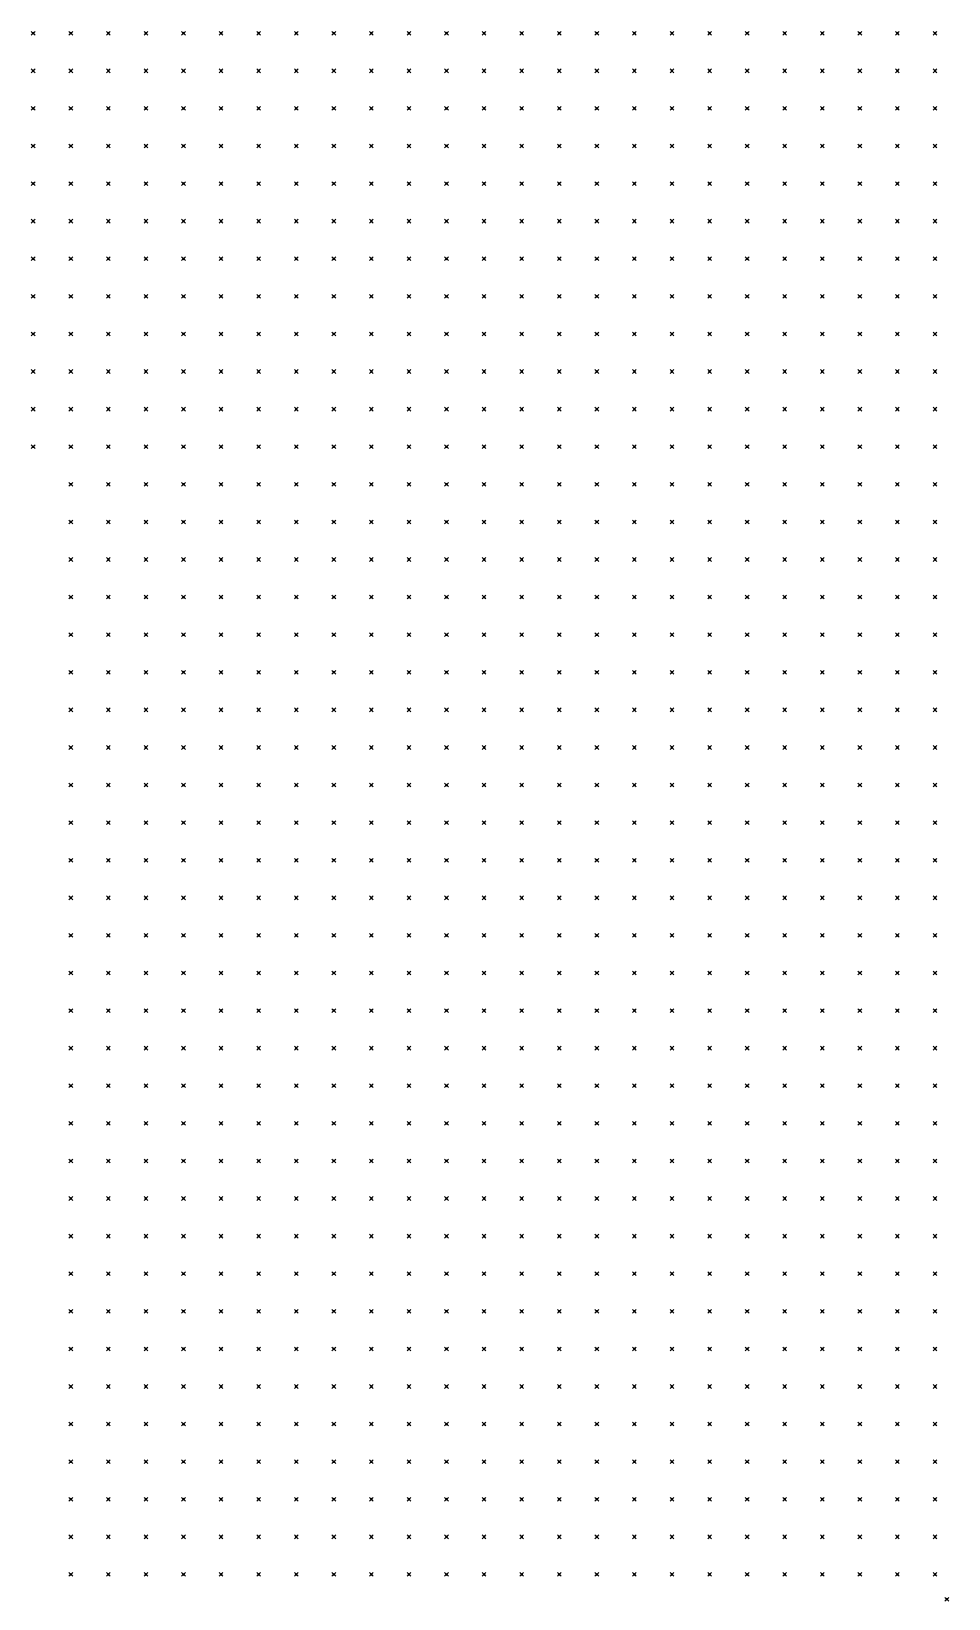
# Model space of a CAD drawing. Header units: metres. Extents: x 441556 to 446409, y 432338 to 461058.
# Drawn here: x 442124.7 to 442198, y 451369.4 to 451494.5 of the extents above; entities that cross this region are included whole.
import ezdxf

# ---------------------------------------------------------------- set-up
doc = ezdxf.new("R2010")
doc.units = ezdxf.units.M
doc.header["$MEASUREMENT"] = 0
doc.header["$PDMODE"] = 35
doc.header["$PDSIZE"] = 0.15
doc.layers.add('DTM-NOK-RevN_LIDAR_co_lidar', color=91, linetype='Continuous', lineweight=0)
doc.layers.add('DTM-NOK-RevN_RTK', color=32, linetype='Continuous', lineweight=0)

msp = doc.modelspace()

# ---------------------------------------------------------------- linework, layer by layer
at = {"layer": 'DTM-NOK-RevN_LIDAR_co_lidar'}
for p in [(442124.881, 451494.337, 369.11), (442127.881, 451494.337, 368.408), (442130.88, 451494.337, 368.182), (442133.879, 451494.337, 367.87), (442136.879, 451494.337, 367.603), (442139.878, 451494.337, 366.908), (442142.877, 451494.337, 365.856), (442145.877, 451494.337, 363.967), (442148.876, 451494.337, 362.121), (442151.875, 451494.337, 361.467), (442154.875, 451494.337, 360.687), (442157.874, 451494.337, 360.152), (442160.873, 451494.337, 360.677), (442163.873, 451494.337, 361.667), (442166.872, 451494.337, 362.436), (442169.871, 451494.337, 362.296), (442172.871, 451494.337, 361.797), (442175.87, 451494.337, 360.947), (442178.87, 451494.337, 359.964), (442181.869, 451494.337, 358.938), (442184.868, 451494.337, 358.061), (442187.868, 451494.337, 357.647), (442190.867, 451494.337, 357.542), (442193.866, 451494.337, 357.443), (442196.866, 451494.337, 357.319), (442124.881, 451491.337, 371.613), (442127.881, 451491.337, 371.958), (442130.88, 451491.337, 371.258), (442133.879, 451491.337, 369.982), (442136.879, 451491.337, 368.759), (442139.878, 451491.337, 368.081), (442142.877, 451491.337, 367.678), (442145.877, 451491.337, 367.641), (442148.876, 451491.337, 367.034), (442151.875, 451491.337, 365.862), (442154.875, 451491.337, 363.663), (442157.874, 451491.337, 362.474), (442160.873, 451491.337, 362.648), (442163.873, 451491.337, 364.011), (442166.872, 451491.337, 365.751), (442169.871, 451491.337, 365.413), (442172.871, 451491.337, 364.097), (442175.87, 451491.337, 362.795), (442178.87, 451491.337, 361.84), (442181.869, 451491.337, 360.755), (442184.868, 451491.337, 359.538), (442187.868, 451491.337, 358.409), (442190.867, 451491.337, 357.859), (442193.866, 451491.337, 357.745), (442196.866, 451491.337, 357.712), (442124.881, 451488.338, 373.535), (442127.881, 451488.338, 373.717), (442130.88, 451488.338, 373.146), (442133.879, 451488.338, 371.736), (442136.879, 451488.338, 370.858), (442139.878, 451488.338, 369.485), (442142.877, 451488.338, 369.736), (442145.877, 451488.338, 371.735), (442148.876, 451488.338, 372.565), (442151.875, 451488.338, 371.789), (442154.875, 451488.338, 370.235), (442157.874, 451488.338, 369.557), (442160.873, 451488.338, 368.089), (442163.873, 451488.338, 368.27), (442166.872, 451488.338, 369.856), (442169.871, 451488.338, 369.243), (442172.871, 451488.338, 367.532), (442175.87, 451488.338, 365.349), (442178.87, 451488.338, 363.513), (442181.869, 451488.338, 362.479), (442184.868, 451488.338, 361.397), (442187.868, 451488.338, 360.126), (442190.867, 451488.338, 359.078), (442193.866, 451488.338, 358.371), (442196.866, 451488.338, 358.207), (442124.881, 451485.339, 376.93), (442127.881, 451485.339, 375.296), (442130.88, 451485.339, 375.333), (442133.879, 451485.339, 375.343), (442136.879, 451485.339, 375.594), (442139.878, 451485.339, 373.668), (442142.877, 451485.339, 373.393), (442145.877, 451485.339, 373.806), (442148.876, 451485.339, 373.522), (442151.875, 451485.339, 374.005), (442154.875, 451485.339, 374.895), (442157.874, 451485.339, 375.261), (442160.873, 451485.339, 373.751), (442163.873, 451485.339, 372.527), (442166.872, 451485.339, 372.252), (442169.871, 451485.339, 371.648), (442172.871, 451485.339, 370.313), (442175.87, 451485.339, 367.678), (442178.87, 451485.339, 365.302), (442181.869, 451485.339, 364.172), (442184.868, 451485.339, 363.194), (442187.868, 451485.339, 362.312), (442190.867, 451485.339, 361.287), (442193.866, 451485.339, 359.921), (442196.866, 451485.339, 359.117), (442124.881, 451482.339, 383.244), (442127.881, 451482.339, 381.27), (442130.88, 451482.339, 381.517), (442133.879, 451482.339, 382.215), (442136.879, 451482.339, 381.707), (442139.878, 451482.339, 380.139), (442142.877, 451482.339, 377.725), (442145.877, 451482.339, 375.285), (442148.876, 451482.339, 374.174), (442151.875, 451482.339, 374.58), (442154.875, 451482.339, 375.601), (442157.874, 451482.339, 375.858), (442160.873, 451482.339, 375.516), (442163.873, 451482.339, 374.509), (442166.872, 451482.339, 373.517), (442169.871, 451482.339, 373.031), (442172.871, 451482.339, 371.878), (442175.87, 451482.339, 369.67), (442178.87, 451482.339, 367.189), (442181.869, 451482.339, 365.771), (442184.868, 451482.339, 365.281), (442187.868, 451482.339, 364.477), (442190.867, 451482.339, 363.633), (442193.866, 451482.339, 362.436), (442196.866, 451482.339, 361.344), (442124.881, 451479.34, 389.055), (442127.881, 451479.34, 389.152), (442130.88, 451479.34, 389.202), (442133.879, 451479.34, 388.02), (442136.879, 451479.34, 386.288), (442139.878, 451479.34, 385.336), (442142.877, 451479.34, 380.926), (442145.877, 451479.34, 377.484), (442148.876, 451479.34, 376.45), (442151.875, 451479.34, 375.978), (442154.875, 451479.34, 375.86), (442157.874, 451479.34, 376.082), (442160.873, 451479.34, 376.213), (442163.873, 451479.34, 375.165), (442166.872, 451479.34, 374.555), (442169.871, 451479.34, 374.851), (442172.871, 451479.34, 373.8), (442175.87, 451479.34, 371.892), (442178.87, 451479.34, 369.201), (442181.869, 451479.34, 367.828), (442184.868, 451479.34, 367.652), (442187.868, 451479.34, 366.951), (442190.867, 451479.34, 366.138), (442193.866, 451479.34, 364.955), (442196.866, 451479.34, 363.739), (442124.881, 451476.341, 392.525), (442127.881, 451476.341, 393.721), (442130.88, 451476.341, 393.168), (442133.879, 451476.341, 389.904), (442136.879, 451476.341, 387.63), (442139.878, 451476.341, 386.772), (442142.877, 451476.341, 383.692), (442145.877, 451476.341, 381.155), (442148.876, 451476.341, 380.038), (442151.875, 451476.341, 378.506), (442154.875, 451476.341, 376.85), (442157.874, 451476.341, 376.517), (442160.873, 451476.341, 377.143), (442163.873, 451476.341, 376.914), (442166.872, 451476.341, 376.609), (442169.871, 451476.341, 377.139), (442172.871, 451476.341, 376.696), (442175.87, 451476.341, 375.574), (442178.87, 451476.341, 372.342), (442181.869, 451476.341, 370.085), (442184.868, 451476.341, 369.957), (442187.868, 451476.341, 369.628), (442190.867, 451476.341, 368.781), (442193.866, 451476.341, 366.873), (442196.866, 451476.341, 364.956), (442124.881, 451473.341, 396.811), (442127.881, 451473.341, 396.841), (442130.88, 451473.341, 395.047), (442133.879, 451473.341, 391.049), (442136.879, 451473.341, 388.734), (442139.878, 451473.341, 387.96), (442142.877, 451473.341, 386.384), (442145.877, 451473.341, 385.099), (442148.876, 451473.341, 384.547), (442151.875, 451473.341, 382.551), (442154.875, 451473.341, 379.919), (442157.874, 451473.341, 378.924), (442160.873, 451473.341, 378.623), (442163.873, 451473.341, 378.574), (442166.872, 451473.341, 378.603), (442169.871, 451473.341, 378.593), (442172.871, 451473.341, 378.55), (442175.87, 451473.341, 378.404), (442178.87, 451473.341, 375.13), (442181.869, 451473.341, 371.651), (442184.868, 451473.341, 371.1), (442187.868, 451473.341, 371.909), (442190.867, 451473.341, 371.883), (442193.866, 451473.341, 370.446), (442196.866, 451473.341, 368.027), (442124.881, 451470.342, 401.202), (442127.881, 451470.342, 399.509), (442130.88, 451470.342, 397.893), (442133.879, 451470.342, 395.921), (442136.879, 451470.342, 394.301), (442139.878, 451470.342, 391.87), (442142.877, 451470.342, 390.157), (442145.877, 451470.342, 389.154), (442148.876, 451470.342, 388.015), (442151.875, 451470.342, 386.646), (442154.875, 451470.342, 384.436), (442157.874, 451470.342, 382.833), (442160.873, 451470.342, 381.567), (442163.873, 451470.342, 381.206), (442166.872, 451470.342, 380.787), (442169.871, 451470.342, 380.241), (442172.871, 451470.342, 380.227), (442175.87, 451470.342, 380.477), (442178.87, 451470.342, 377.393), (442181.869, 451470.342, 373.71), (442184.868, 451470.342, 372.955), (442187.868, 451470.342, 374.278), (442190.867, 451470.342, 374.596), (442193.866, 451470.342, 374.847), (442196.866, 451470.342, 374.179), (442124.881, 451467.343, 405.495), (442127.881, 451467.343, 403.709), (442130.88, 451467.343, 401.802), (442133.879, 451467.343, 401.072), (442136.879, 451467.343, 400.398), (442139.878, 451467.343, 396.538), (442142.877, 451467.343, 394.222), (442145.877, 451467.343, 393.324), (442148.876, 451467.343, 391.355), (442151.875, 451467.343, 389.821), (442154.875, 451467.343, 388.327), (442157.874, 451467.343, 386.619), (442160.873, 451467.343, 385.398), (442163.873, 451467.343, 384.438), (442166.872, 451467.343, 383.895), (442169.871, 451467.343, 383.795), (442172.871, 451467.343, 383.573), (442175.87, 451467.343, 384.577), (442178.87, 451467.343, 384.329), (442181.869, 451467.343, 381.781), (442184.868, 451467.343, 379.491), (442187.868, 451467.343, 378.784), (442190.867, 451467.343, 377.841), (442193.866, 451467.343, 377.004), (442196.866, 451467.343, 378.598), (442124.881, 451464.343, 411.548), (442127.881, 451464.343, 409.713), (442130.88, 451464.343, 407.794), (442133.879, 451464.343, 404.99), (442136.879, 451464.343, 403.072), (442139.878, 451464.343, 400.565), (442142.877, 451464.343, 398.068), (442145.877, 451464.343, 397.37), (442148.876, 451464.343, 396.162), (442151.875, 451464.343, 393.597), (442154.875, 451464.343, 391.193), (442157.874, 451464.343, 389.529), (442160.873, 451464.343, 388.52), (442163.873, 451464.343, 387.648), (442166.872, 451464.343, 387.576), (442169.871, 451464.343, 387.533), (442172.871, 451464.343, 387.975), (442175.87, 451464.343, 389.738), (442178.87, 451464.343, 391.888), (442181.869, 451464.343, 390.249), (442184.868, 451464.343, 386.093), (442187.868, 451464.343, 384.154), (442190.867, 451464.343, 382.549), (442193.866, 451464.343, 380.749), (442196.866, 451464.343, 381.764), (442124.881, 451461.344, 417.131), (442127.881, 451461.344, 414.891), (442130.88, 451461.344, 412.909), (442133.879, 451461.344, 409.65), (442136.879, 451461.344, 407.037), (442139.878, 451461.344, 405.537), (442142.877, 451461.344, 404.07), (442145.877, 451461.344, 402.647), (442148.876, 451461.344, 401.852), (442151.875, 451461.344, 397.645), (442154.875, 451461.344, 393.821), (442157.874, 451461.344, 392.401), (442160.873, 451461.344, 391.811), (442163.873, 451461.344, 392.061), (442166.872, 451461.344, 391.581), (442169.871, 451461.344, 390.292), (442172.871, 451461.344, 391.873), (442175.87, 451461.344, 394.099), (442178.87, 451461.344, 394.714), (442181.869, 451461.344, 392.177), (442184.868, 451461.344, 387.778), (442187.868, 451461.344, 386.482), (442190.867, 451461.344, 385.958), (442193.866, 451461.344, 384.925), (442196.866, 451461.344, 384.52), (442127.881, 451458.345, 419.126), (442130.88, 451458.345, 416.959), (442133.879, 451458.345, 414.085), (442136.879, 451458.345, 411.597), (442139.878, 451458.345, 410.163), (442142.877, 451458.345, 409.662), (442145.877, 451458.345, 407.853), (442148.876, 451458.345, 405.558), (442151.875, 451458.345, 401.621), (442154.875, 451458.345, 399.08), (442157.874, 451458.345, 397.267), (442160.873, 451458.345, 395.846), (442163.873, 451458.345, 395.614), (442166.872, 451458.345, 396.033), (442169.871, 451458.345, 396.001), (442172.871, 451458.345, 396.553), (442175.87, 451458.345, 396.739), (442178.87, 451458.345, 397.11), (442181.869, 451458.345, 395.769), (442184.868, 451458.345, 392.625), (442187.868, 451458.345, 390.312), (442190.867, 451458.345, 390.421), (442193.866, 451458.345, 390.208), (442196.866, 451458.345, 389.748), (442127.881, 451455.345, 422.667), (442130.88, 451455.345, 420.95), (442133.879, 451455.345, 417.443), (442136.879, 451455.345, 414.762), (442139.878, 451455.345, 413.35), (442142.877, 451455.345, 411.787), (442145.877, 451455.345, 410.824), (442148.876, 451455.345, 408.787), (442151.875, 451455.345, 406.246), (442154.875, 451455.345, 404.954), (442157.874, 451455.345, 402.502), (442160.873, 451455.345, 400.579), (442163.873, 451455.345, 399.607), (442166.872, 451455.345, 399.741), (442169.871, 451455.345, 401.139), (442172.871, 451455.345, 401.587), (442175.87, 451455.345, 400.612), (442178.87, 451455.345, 400.891), (442181.869, 451455.345, 400.935), (442184.868, 451455.345, 399.07), (442187.868, 451455.345, 397.552), (442190.867, 451455.345, 396.935), (442193.866, 451455.345, 397.027), (442196.866, 451455.345, 397.157), (442127.881, 451452.346, 426.14), (442130.88, 451452.346, 423.532), (442133.879, 451452.346, 420.409), (442136.879, 451452.346, 418.695), (442139.878, 451452.346, 417.45), (442142.877, 451452.346, 415.584), (442145.877, 451452.346, 413.774), (442148.876, 451452.346, 411.766), (442151.875, 451452.346, 409.725), (442154.875, 451452.346, 408.259), (442157.874, 451452.346, 407.122), (442160.873, 451452.346, 405.258), (442163.873, 451452.346, 403.572), (442166.872, 451452.346, 403.612), (442169.871, 451452.346, 404.71), (442172.871, 451452.346, 405.771), (442175.87, 451452.346, 405.935), (442178.87, 451452.346, 405.649), (442181.869, 451452.346, 405.356), (442184.868, 451452.346, 404.773), (442187.868, 451452.346, 405.057), (442190.867, 451452.346, 403.158), (442193.866, 451452.346, 401.91), (442196.866, 451452.346, 401.625), (442127.881, 451449.347, 430.075), (442130.88, 451449.347, 427.14), (442133.879, 451449.347, 424.284), (442136.879, 451449.347, 422.758), (442139.878, 451449.347, 421.638), (442142.877, 451449.347, 420.661), (442145.877, 451449.347, 418.286), (442148.876, 451449.347, 415.271), (442151.875, 451449.347, 413.109), (442154.875, 451449.347, 411.807), (442157.874, 451449.347, 410.937), (442160.873, 451449.347, 410.051), (442163.873, 451449.347, 408.294), (442166.872, 451449.347, 408.038), (442169.871, 451449.347, 409.317), (442172.871, 451449.347, 410.56), (442175.87, 451449.347, 411.388), (442178.87, 451449.347, 411.591), (442181.869, 451449.347, 411.135), (442184.868, 451449.347, 411.512), (442187.868, 451449.347, 410.722), (442190.867, 451449.347, 408.349), (442193.866, 451449.347, 407.251), (442196.866, 451449.347, 406.635), (442127.881, 451446.347, 434.522), (442130.88, 451446.347, 432.278), (442133.879, 451446.347, 429.139), (442136.879, 451446.347, 426.432), (442139.878, 451446.347, 425.218), (442142.877, 451446.347, 424.558), (442145.877, 451446.347, 423.171), (442148.876, 451446.347, 420.602), (442151.875, 451446.347, 418.735), (442154.875, 451446.347, 417.302), (442157.874, 451446.347, 416.254), (442160.873, 451446.347, 415.421), (442163.873, 451446.347, 413.938), (442166.872, 451446.347, 414.159), (442169.871, 451446.347, 415.34), (442172.871, 451446.347, 415.993), (442175.87, 451446.347, 416.426), (442178.87, 451446.347, 416.65), (442181.869, 451446.347, 416.089), (442184.868, 451446.347, 415.188), (442187.868, 451446.347, 414.241), (442190.867, 451446.347, 412.881), (442193.866, 451446.347, 411.792), (442196.866, 451446.347, 410.972), (442127.881, 451443.348, 439.522), (442130.88, 451443.348, 437.631), (442133.879, 451443.348, 435.077), (442136.879, 451443.348, 432.172), (442139.878, 451443.348, 430.556), (442142.877, 451443.348, 429.309), (442145.877, 451443.348, 428.016), (442148.876, 451443.348, 426.743), (442151.875, 451443.348, 425.372), (442154.875, 451443.348, 423.69), (442157.874, 451443.348, 423.248), (442160.873, 451443.348, 421.844), (442163.873, 451443.348, 420.518), (442166.872, 451443.348, 421.667), (442169.871, 451443.348, 422.397), (442172.871, 451443.348, 421.508), (442175.87, 451443.348, 421.182), (442178.87, 451443.348, 420.607), (442181.869, 451443.348, 419.458), (442184.868, 451443.348, 418.661), (442187.868, 451443.348, 417.635), (442190.867, 451443.348, 416.624), (442193.866, 451443.348, 415.248), (442196.866, 451443.348, 413.958), (442127.881, 451440.348, 443.189), (442130.88, 451440.348, 441.606), (442133.879, 451440.348, 439.422), (442136.879, 451440.348, 436.735), (442139.878, 451440.348, 435.62), (442142.877, 451440.348, 434.536), (442145.877, 451440.348, 432.924), (442148.876, 451440.348, 431.307), (442151.875, 451440.348, 430.181), (442154.875, 451440.348, 429.494), (442157.874, 451440.348, 429.363), (442160.873, 451440.348, 428.443), (442163.873, 451440.348, 427.6), (442166.872, 451440.348, 427.344), (442169.871, 451440.348, 427.421), (442172.871, 451440.348, 426.443), (442175.87, 451440.348, 425.507), (442178.87, 451440.348, 424.436), (442181.869, 451440.348, 423.434), (442184.868, 451440.348, 422.062), (442187.868, 451440.348, 420.476), (442190.867, 451440.348, 419.692), (442193.866, 451440.348, 419.065), (442196.866, 451440.348, 417.702), (442127.881, 451437.349, 446.672), (442130.88, 451437.349, 445.118), (442133.879, 451437.349, 443.412), (442136.879, 451437.349, 440.923), (442139.878, 451437.349, 439.799), (442142.877, 451437.349, 438.622), (442145.877, 451437.349, 437.203), (442148.876, 451437.349, 435.68), (442151.875, 451437.349, 434.573), (442154.875, 451437.349, 434.469), (442157.874, 451437.349, 434.139), (442160.873, 451437.349, 433.211), (442163.873, 451437.349, 432.396), (442166.872, 451437.349, 431.221), (442169.871, 451437.349, 430.26), (442172.871, 451437.349, 429.38), (442175.87, 451437.349, 427.748), (442178.87, 451437.349, 426.164), (442181.869, 451437.349, 425.237), (442184.868, 451437.349, 423.823), (442187.868, 451437.349, 422.651), (442190.867, 451437.349, 421.384), (442193.866, 451437.349, 420.361), (442196.866, 451437.349, 419.613), (442127.881, 451434.35, 448.917), (442130.88, 451434.35, 447.07), (442133.879, 451434.35, 445.531), (442136.879, 451434.35, 443.595), (442139.878, 451434.35, 442.243), (442142.877, 451434.35, 440.873), (442145.877, 451434.35, 439.73), (442148.876, 451434.35, 438.354), (442151.875, 451434.35, 437.066), (442154.875, 451434.35, 436.399), (442157.874, 451434.35, 435.872), (442160.873, 451434.35, 434.832), (442163.873, 451434.35, 433.62), (442166.872, 451434.35, 432.542), (442169.871, 451434.35, 431.321), (442172.871, 451434.35, 429.598), (442175.87, 451434.35, 427.844), (442178.87, 451434.35, 426.022), (442181.869, 451434.35, 424.413), (442184.868, 451434.35, 422.919), (442187.868, 451434.35, 422.099), (442190.867, 451434.35, 420.288), (442193.866, 451434.35, 418.961), (442196.866, 451434.35, 418.517), (442127.881, 451431.35, 448.151), (442130.88, 451431.35, 446.306), (442133.879, 451431.35, 444.923), (442136.879, 451431.35, 442.991), (442139.878, 451431.35, 441.379), (442142.877, 451431.35, 440.129), (442145.877, 451431.35, 438.837), (442148.876, 451431.35, 437.616), (442151.875, 451431.35, 436.358), (442154.875, 451431.35, 435.213), (442157.874, 451431.35, 434.368), (442160.873, 451431.35, 433.178), (442163.873, 451431.35, 431.934), (442166.872, 451431.35, 431.243), (442169.871, 451431.35, 430.085), (442172.871, 451431.35, 428.394), (442175.87, 451431.35, 426.435), (442178.87, 451431.35, 424.38), (442181.869, 451431.35, 422.484), (442184.868, 451431.35, 420.864), (442187.868, 451431.35, 419.461), (442190.867, 451431.35, 418.171), (442193.866, 451431.35, 416.87), (442196.866, 451431.35, 416.083), (442127.881, 451428.351, 447.185), (442130.88, 451428.351, 445.047), (442133.879, 451428.351, 443.235), (442136.879, 451428.351, 441.199), (442139.878, 451428.351, 439.538), (442142.877, 451428.351, 438.39), (442145.877, 451428.351, 437.216), (442148.876, 451428.351, 435.903), (442151.875, 451428.351, 434.503), (442154.875, 451428.351, 433.27), (442157.874, 451428.351, 432.068), (442160.873, 451428.351, 431.009), (442163.873, 451428.351, 429.706), (442166.872, 451428.351, 428.971), (442169.871, 451428.351, 427.975), (442172.871, 451428.351, 426.894), (442175.87, 451428.351, 424.487), (442178.87, 451428.351, 421.978), (442181.869, 451428.351, 420), (442184.868, 451428.351, 418.157), (442187.868, 451428.351, 416.677), (442190.867, 451428.351, 416.127), (442193.866, 451428.351, 415.32), (442196.866, 451428.351, 414.154), (442127.881, 451425.352, 445.715), (442130.88, 451425.352, 443.302), (442133.879, 451425.352, 440.901), (442136.879, 451425.352, 439.383), (442139.878, 451425.352, 437.918), (442142.877, 451425.352, 436.498), (442145.877, 451425.352, 435.108), (442148.876, 451425.352, 433.82), (442151.875, 451425.352, 432.535), (442154.875, 451425.352, 431.655), (442157.874, 451425.352, 430.258), (442160.873, 451425.352, 429.216), (442163.873, 451425.352, 427.905), (442166.872, 451425.352, 426.873), (442169.871, 451425.352, 426.037), (442172.871, 451425.352, 425.06), (442175.87, 451425.352, 422.403), (442178.87, 451425.352, 419.885), (442181.869, 451425.352, 417.672), (442184.868, 451425.352, 415.645), (442187.868, 451425.352, 414.48), (442190.867, 451425.352, 413.389), (442193.866, 451425.352, 412.931), (442196.866, 451425.352, 411.978), (442127.881, 451422.352, 443.18), (442130.88, 451422.352, 440.951), (442133.879, 451422.352, 439.281), (442136.879, 451422.352, 437.61), (442139.878, 451422.352, 435.922), (442142.877, 451422.352, 434.342), (442145.877, 451422.352, 432.702), (442148.876, 451422.352, 431.372), (442151.875, 451422.352, 430.259), (442154.875, 451422.352, 429.421), (442157.874, 451422.352, 427.873), (442160.873, 451422.352, 426.719), (442163.873, 451422.352, 425.515), (442166.872, 451422.352, 424.708), (442169.871, 451422.352, 423.653), (442172.871, 451422.352, 422.763), (442175.87, 451422.352, 420.165), (442178.87, 451422.352, 417.71), (442181.869, 451422.352, 415.529), (442184.868, 451422.352, 413.353), (442187.868, 451422.352, 411.744), (442190.867, 451422.352, 410.325), (442193.866, 451422.352, 409.523), (442196.866, 451422.352, 409.025), (442127.881, 451419.353, 440.024), (442130.88, 451419.353, 438.45), (442133.879, 451419.353, 437.252), (442136.879, 451419.353, 435.276), (442139.878, 451419.353, 433.553), (442142.877, 451419.353, 432.539), (442145.877, 451419.353, 430.798), (442148.876, 451419.353, 429.218), (442151.875, 451419.353, 428.278), (442154.875, 451419.353, 426.683), (442157.874, 451419.353, 425.054), (442160.873, 451419.353, 424.187), (442163.873, 451419.353, 423.126), (442166.872, 451419.353, 421.883), (442169.871, 451419.353, 420.234), (442172.871, 451419.353, 419.2), (442175.87, 451419.353, 417.442), (442178.87, 451419.353, 415.379), (442181.869, 451419.353, 413.322), (442184.868, 451419.353, 411.074), (442187.868, 451419.353, 409.382), (442190.867, 451419.353, 408.093), (442193.866, 451419.353, 406.827), (442196.866, 451419.353, 406.373), (442127.881, 451416.354, 437.394), (442130.88, 451416.354, 436.108), (442133.879, 451416.354, 434.618), (442136.879, 451416.354, 432.994), (442139.878, 451416.354, 431.538), (442142.877, 451416.354, 430.558), (442145.877, 451416.354, 428.792), (442148.876, 451416.354, 427.106), (442151.875, 451416.354, 425.925), (442154.875, 451416.354, 424.587), (442157.874, 451416.354, 423.257), (442160.873, 451416.354, 421.991), (442163.873, 451416.354, 421.005), (442166.872, 451416.354, 419.39), (442169.871, 451416.354, 417.642), (442172.871, 451416.354, 416.246), (442175.87, 451416.354, 414.95), (442178.87, 451416.354, 413.3), (442181.869, 451416.354, 411.339), (442184.868, 451416.354, 409.687), (442187.868, 451416.354, 407.722), (442190.867, 451416.354, 406.038), (442193.866, 451416.354, 404.718), (442196.866, 451416.354, 403.797), (442127.881, 451413.354, 435.466), (442130.88, 451413.354, 434.144), (442133.879, 451413.354, 432.682), (442136.879, 451413.354, 431.071), (442139.878, 451413.354, 429.787), (442142.877, 451413.354, 428.18), (442145.877, 451413.354, 426.498), (442148.876, 451413.354, 424.567), (442151.875, 451413.354, 423.175), (442154.875, 451413.354, 422.801), (442157.874, 451413.354, 421.991), (442160.873, 451413.354, 420.007), (442163.873, 451413.354, 418.83), (442166.872, 451413.354, 417.093), (442169.871, 451413.354, 415.377), (442172.871, 451413.354, 414.297), (442175.87, 451413.354, 412.692), (442178.87, 451413.354, 411.007), (442181.869, 451413.354, 408.856), (442184.868, 451413.354, 407.916), (442187.868, 451413.354, 406.082), (442190.867, 451413.354, 403.849), (442193.866, 451413.354, 402.286), (442196.866, 451413.354, 401.132), (442127.881, 451410.355, 434.189), (442130.88, 451410.355, 432.408), (442133.879, 451410.355, 430.336), (442136.879, 451410.355, 428.867), (442139.878, 451410.355, 427.766), (442142.877, 451410.355, 425.922), (442145.877, 451410.355, 424.26), (442148.876, 451410.355, 422.925), (442151.875, 451410.355, 421.28), (442154.875, 451410.355, 419.943), (442157.874, 451410.355, 418.944), (442160.873, 451410.355, 417.434), (442163.873, 451410.355, 416.301), (442166.872, 451410.355, 414.34), (442169.871, 451410.355, 412.927), (442172.871, 451410.355, 411.887), (442175.87, 451410.355, 409.606), (442178.87, 451410.355, 407.991), (442181.869, 451410.355, 405.682), (442184.868, 451410.355, 403.914), (442187.868, 451410.355, 402.723), (442190.867, 451410.355, 401.122), (442193.866, 451410.355, 399.533), (442196.866, 451410.355, 398.978), (442127.881, 451407.356, 432.343), (442130.88, 451407.356, 430.55), (442133.879, 451407.356, 428.234), (442136.879, 451407.356, 427.002), (442139.878, 451407.356, 425.824), (442142.877, 451407.356, 423.938), (442145.877, 451407.356, 422.259), (442148.876, 451407.356, 420.703), (442151.875, 451407.356, 419.095), (442154.875, 451407.356, 417.23), (442157.874, 451407.356, 415.321), (442160.873, 451407.356, 414.493), (442163.873, 451407.356, 413.608), (442166.872, 451407.356, 411.772), (442169.871, 451407.356, 410.642), (442172.871, 451407.356, 409.739), (442175.87, 451407.356, 406.923), (442178.87, 451407.356, 405.3), (442181.869, 451407.356, 403.321), (442184.868, 451407.356, 400.711), (442187.868, 451407.356, 399.366), (442190.867, 451407.356, 398.833), (442193.866, 451407.356, 397.585), (442196.866, 451407.356, 396.618), (442127.881, 451404.356, 430.274), (442130.88, 451404.356, 427.983), (442133.879, 451404.356, 425.967), (442136.879, 451404.356, 425.122), (442139.878, 451404.356, 423.883), (442142.877, 451404.356, 422.198), (442145.877, 451404.356, 420.009), (442148.876, 451404.356, 417.627), (442151.875, 451404.356, 416.521), (442154.875, 451404.356, 415.078), (442157.874, 451404.356, 413.216), (442160.873, 451404.356, 411.983), (442163.873, 451404.356, 411.091), (442166.872, 451404.356, 409.977), (442169.871, 451404.356, 409.109), (442172.871, 451404.356, 408.549), (442175.87, 451404.356, 405.818), (442178.87, 451404.356, 403.346), (442181.869, 451404.356, 400.626), (442184.868, 451404.356, 398.644), (442187.868, 451404.356, 397.566), (442190.867, 451404.356, 396.62), (442193.866, 451404.356, 395.456), (442196.866, 451404.356, 394.225), (442127.881, 451401.357, 427.72), (442130.88, 451401.357, 425.478), (442133.879, 451401.357, 423.176), (442136.879, 451401.357, 422.216), (442139.878, 451401.357, 421.303), (442142.877, 451401.357, 419.852), (442145.877, 451401.357, 417.574), (442148.876, 451401.357, 415.608), (442151.875, 451401.357, 414.419), (442154.875, 451401.357, 412.902), (442157.874, 451401.357, 411.319), (442160.873, 451401.357, 409.674), (442163.873, 451401.357, 408.382), (442166.872, 451401.357, 407.368), (442169.871, 451401.357, 407.151), (442172.871, 451401.357, 405.46), (442175.87, 451401.357, 402.202), (442178.87, 451401.357, 399.488), (442181.869, 451401.357, 397.07), (442184.868, 451401.357, 396.037), (442187.868, 451401.357, 395.523), (442190.867, 451401.357, 394.375), (442193.866, 451401.357, 392.915), (442196.866, 451401.357, 391.914), (442127.881, 451398.358, 425.04), (442130.88, 451398.358, 423.571), (442133.879, 451398.358, 421.705), (442136.879, 451398.358, 419.987), (442139.878, 451398.358, 419.16), (442142.877, 451398.358, 417.571), (442145.877, 451398.358, 415.711), (442148.876, 451398.358, 414.104), (442151.875, 451398.358, 412.286), (442154.875, 451398.358, 411.255), (442157.874, 451398.358, 409.625), (442160.873, 451398.358, 407.314), (442163.873, 451398.358, 405.773), (442166.872, 451398.358, 404.577), (442169.871, 451398.358, 403.669), (442172.871, 451398.358, 400.799), (442175.87, 451398.358, 397.997), (442178.87, 451398.358, 396.436), (442181.869, 451398.358, 395.077), (442184.868, 451398.358, 394.042), (442187.868, 451398.358, 393.314), (442190.867, 451398.358, 392.761), (442193.866, 451398.358, 391.584), (442196.866, 451398.358, 389.905), (442127.881, 451395.358, 422.327), (442130.88, 451395.358, 421.091), (442133.879, 451395.358, 419.932), (442136.879, 451395.358, 418.486), (442139.878, 451395.358, 417.288), (442142.877, 451395.358, 415.646), (442145.877, 451395.358, 413.624), (442148.876, 451395.358, 412.605), (442151.875, 451395.358, 411.012), (442154.875, 451395.358, 409.3), (442157.874, 451395.358, 407.242), (442160.873, 451395.358, 404.958), (442163.873, 451395.358, 403.768), (442166.872, 451395.358, 402.327), (442169.871, 451395.358, 400.4), (442172.871, 451395.358, 398.87), (442175.87, 451395.358, 397.421), (442178.87, 451395.358, 395.623), (442181.869, 451395.358, 394.028), (442184.868, 451395.358, 392.627), (442187.868, 451395.358, 391.181), (442190.867, 451395.358, 391.13), (442193.866, 451395.358, 390.259), (442196.866, 451395.358, 388.203), (442127.881, 451392.359, 420.287), (442130.88, 451392.359, 419.248), (442133.879, 451392.359, 418.235), (442136.879, 451392.359, 416.745), (442139.878, 451392.359, 415.137), (442142.877, 451392.359, 413.56), (442145.877, 451392.359, 411.355), (442148.876, 451392.359, 410.222), (442151.875, 451392.359, 408.404), (442154.875, 451392.359, 406.564), (442157.874, 451392.359, 405.047), (442160.873, 451392.359, 403.196), (442163.873, 451392.359, 401.486), (442166.872, 451392.359, 399.643), (442169.871, 451392.359, 398.289), (442172.871, 451392.359, 397.346), (442175.87, 451392.359, 395.569), (442178.87, 451392.359, 393.53), (442181.869, 451392.359, 392.833), (442184.868, 451392.359, 393.014), (442187.868, 451392.359, 391.298), (442190.867, 451392.359, 390.447), (442193.866, 451392.359, 389.273), (442196.866, 451392.359, 387.355), (442127.881, 451389.36, 418.083), (442130.88, 451389.36, 417.368), (442133.879, 451389.36, 416.352), (442136.879, 451389.36, 415.056), (442139.878, 451389.36, 413.512), (442142.877, 451389.36, 411.658), (442145.877, 451389.36, 409.745), (442148.876, 451389.36, 407.806), (442151.875, 451389.36, 405.156), (442154.875, 451389.36, 404.08), (442157.874, 451389.36, 403.219), (442160.873, 451389.36, 400.881), (442163.873, 451389.36, 398.565), (442166.872, 451389.36, 397.409), (442169.871, 451389.36, 396.002), (442172.871, 451389.36, 394.977), (442175.87, 451389.36, 393.333), (442178.87, 451389.36, 391.085), (442181.869, 451389.36, 392.266), (442184.868, 451389.36, 395.352), (442187.868, 451389.36, 394.847), (442190.867, 451389.36, 391.737), (442193.866, 451389.36, 388.314), (442196.866, 451389.36, 385.308), (442127.881, 451386.36, 416.394), (442130.88, 451386.36, 415.611), (442133.879, 451386.36, 414.033), (442136.879, 451386.36, 412.937), (442139.878, 451386.36, 411.234), (442142.877, 451386.36, 409.142), (442145.877, 451386.36, 407.511), (442148.876, 451386.36, 406.32), (442151.875, 451386.36, 404.132), (442154.875, 451386.36, 402.45), (442157.874, 451386.36, 400.507), (442160.873, 451386.36, 398.644), (442163.873, 451386.36, 396.585), (442166.872, 451386.36, 395.064), (442169.871, 451386.36, 393.827), (442172.871, 451386.36, 392.367), (442175.87, 451386.36, 390.59), (442178.87, 451386.36, 388.539), (442181.869, 451386.36, 392.373), (442184.868, 451386.36, 397.267), (442187.868, 451386.36, 396.65), (442190.867, 451386.36, 390.984), (442193.866, 451386.36, 384.73), (442196.866, 451386.36, 380.968), (442127.881, 451383.361, 414.633), (442130.88, 451383.361, 413.573), (442133.879, 451383.361, 412.047), (442136.879, 451383.361, 410.405), (442139.878, 451383.361, 408.433), (442142.877, 451383.361, 407.087), (442145.877, 451383.361, 405.076), (442148.876, 451383.361, 404.019), (442151.875, 451383.361, 402.736), (442154.875, 451383.361, 400.378), (442157.874, 451383.361, 398.038), (442160.873, 451383.361, 396.4), (442163.873, 451383.361, 394.577), (442166.872, 451383.361, 393.054), (442169.871, 451383.361, 391.79), (442172.871, 451383.361, 389.5), (442175.87, 451383.361, 387.646), (442178.87, 451383.361, 387.503), (442181.869, 451383.361, 393.674), (442184.868, 451383.361, 396.578), (442187.868, 451383.361, 394.199), (442190.867, 451383.361, 387.517), (442193.866, 451383.361, 380.771), (442196.866, 451383.361, 378.467), (442127.881, 451380.361, 412.497), (442130.88, 451380.361, 411.498), (442133.879, 451380.361, 410.152), (442136.879, 451380.361, 407.961), (442139.878, 451380.361, 406.552), (442142.877, 451380.361, 405.638), (442145.877, 451380.361, 403.492), (442148.876, 451380.361, 401.845), (442151.875, 451380.361, 400.069), (442154.875, 451380.361, 397.971), (442157.874, 451380.361, 395.891), (442160.873, 451380.361, 393.447), (442163.873, 451380.361, 391.941), (442166.872, 451380.361, 391.909), (442169.871, 451380.361, 390.869), (442172.871, 451380.361, 388.397), (442175.87, 451380.361, 389.701), (442178.87, 451380.361, 390.009), (442181.869, 451380.361, 391.76), (442184.868, 451380.361, 389.967), (442187.868, 451380.361, 385.699), (442190.867, 451380.361, 382.034), (442193.866, 451380.361, 378.387), (442196.866, 451380.361, 377.063), (442127.881, 451377.362, 410.434), (442130.88, 451377.362, 409.471), (442133.879, 451377.362, 408.539), (442136.879, 451377.362, 406.872), (442139.878, 451377.362, 405.873), (442142.877, 451377.362, 404.45), (442145.877, 451377.362, 402.111), (442148.876, 451377.362, 400.667), (442151.875, 451377.362, 398.39), (442154.875, 451377.362, 396.086), (442157.874, 451377.362, 393.102), (442160.873, 451377.362, 390.198), (442163.873, 451377.362, 389.021), (442166.872, 451377.362, 389.309), (442169.871, 451377.362, 392.246), (442172.871, 451377.362, 392.459), (442175.87, 451377.362, 394.762), (442178.87, 451377.362, 390.532), (442181.869, 451377.362, 384.464), (442184.868, 451377.362, 380.308), (442187.868, 451377.362, 376.892), (442190.867, 451377.362, 376.258), (442193.866, 451377.362, 376.468), (442196.866, 451377.362, 376.104), (442127.881, 451374.363, 408.004), (442130.88, 451374.363, 407.898), (442133.879, 451374.363, 407.616), (442136.879, 451374.363, 406.561), (442139.878, 451374.363, 405.192), (442142.877, 451374.363, 403.085), (442145.877, 451374.363, 400.448), (442148.876, 451374.363, 398.556), (442151.875, 451374.363, 396.09), (442154.875, 451374.363, 393.802), (442157.874, 451374.363, 391.359), (442160.873, 451374.363, 388.445), (442163.873, 451374.363, 386.861), (442166.872, 451374.363, 387.222), (442169.871, 451374.363, 391.924), (442172.871, 451374.363, 393.58), (442175.87, 451374.363, 391.057), (442178.87, 451374.363, 384.393), (442181.869, 451374.363, 378.654), (442184.868, 451374.363, 376.424), (442187.868, 451374.363, 375.944), (442190.867, 451374.363, 376.08), (442193.866, 451374.363, 375.896), (442196.866, 451374.363, 374.922), (442127.881, 451371.363, 405.928), (442130.88, 451371.363, 405.298), (442133.879, 451371.363, 405.09), (442136.879, 451371.363, 404.338), (442139.878, 451371.363, 403.218), (442142.877, 451371.363, 401.898), (442145.877, 451371.363, 399.204), (442148.876, 451371.363, 396.109), (442151.875, 451371.363, 393.75), (442154.875, 451371.363, 391.931), (442157.874, 451371.363, 390.342), (442160.873, 451371.363, 387.139), (442163.873, 451371.363, 385.151), (442166.872, 451371.363, 386.061), (442169.871, 451371.363, 387.432), (442172.871, 451371.363, 388.001), (442175.87, 451371.363, 383.55), (442178.87, 451371.363, 378.591), (442181.869, 451371.363, 376.508), (442184.868, 451371.363, 376.092), (442187.868, 451371.363, 375.947), (442190.867, 451371.363, 375.556), (442193.866, 451371.363, 374.885), (442196.866, 451371.363, 373.069)]:
    msp.add_point(p, dxfattribs=at)
at = {"layer": 'DTM-NOK-RevN_RTK'}
msp.add_point((442197.806, 451369.385, 370.513), dxfattribs=at)

doc.saveas('drawing.dxf')
